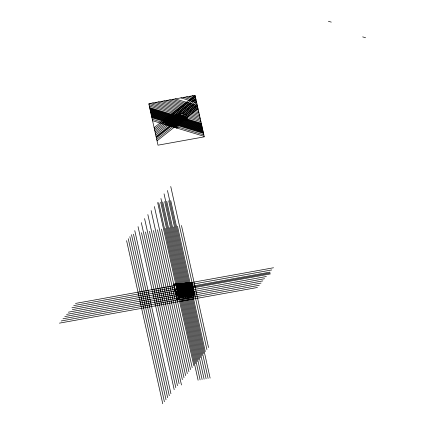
<?xml version="1.0" encoding="UTF-8"?>
<svg xmlns="http://www.w3.org/2000/svg" width="425" height="425" viewBox="0 0 425 425"><rect width="100%" height="100%" fill="white"/><g stroke="black" fill="none" stroke-linecap="round" stroke-linejoin="round"><path stroke-width="0.64" d="M174.415 286.678L174.749 288.989M174.425 288.049L175.626 294.254L175.557 293.946M175.615 293.431L176.742 298.504L178.744 298.143L178.017 294.833M176.412 286.317L176.816 288.936M176.811 288.108L177.145 290.424M177.209 289.903L177.544 292.214L175.546 292.575M189.821 287.119L190.623 291.534L192.907 291.157M191.42 284.962L191.749 286.45M192.217 288.554L192.552 290.865M170.818 120.817L172.125 121.215L171.758 119.664L171.036 119.808A1.365 1.227 -0.5 0 0 170.776 120.503L171.089 122.028M168.863 125.455L168.651 125.625L168.018 122.676L167.28 122.767A1.365 1.227 -0.5 0 0 167.02 123.463L167.333 124.993L165.543 124.684L165.049 122.453L176.375 125.885L177.623 124.897A42.303 37.958 -0.5 0 0 185.289 116.248L186.501 115.255L187.489 119.717L186.24 120.705L185.252 116.243L178.675 114.251A42.261 37.921 -0.5 0 1 171.041 122.899L169.49 124.111L169.888 124.312L169.596 124.573M168.831 125.678L168.597 123.293M184.121 118.931L183.085 119.749L182.782 118.198L183.494 118.076A1.365 1.227 -0.5 0 1 184.03 118.628L184.392 120.147M154.11 127.638L195.07 95.338L204.276 136.845L157.999 145.18L148.792 103.673L195.07 95.338M154.434 129.104L195.394 96.804L192.243 95.848M154.758 130.565L195.718 98.265L189.412 96.358M165.208 123.186L176.476 114.304M155.083 132.032L196.047 99.732L186.586 96.868M166.717 122.958L168.013 121.986M166.807 122.984L168.103 122.012M166.898 123.011L168.236 122.055M167.03 123.053L168.327 122.081M167.121 123.08L168.417 122.108M167.211 123.107L168.507 122.134M167.301 123.138L168.64 122.177M176.327 126.815L175.291 127.638L174.994 126.06L175.695 125.959A1.387 1.243 -0.5 0 1 176.242 126.501L176.598 128.031L178.117 127.128L177.623 124.897L171.047 122.905A42.33 37.979 -0.5 0 0 178.702 114.267L179.924 113.262L186.501 115.255M166.786 123.664L178.054 114.777M167.524 123.202L168.821 122.23M167.615 123.229L168.959 122.272M167.753 123.271L169.049 122.299M176.242 116.546L175.201 117.364L174.898 115.807L175.61 115.685A1.365 1.227 -0.5 0 1 176.147 116.238L176.508 117.757M167.843 123.298L169.139 122.326M167.933 123.324L169.272 122.368M168.066 123.367L169.363 122.395M155.407 133.498L178.845 115.016L149.329 106.075M180.747 113.512L196.371 101.198L183.754 97.378M169.543 122.448L168.146 123.547L168.698 123.755L168.279 124.137M168.178 123.675L169.676 122.49M168.194 123.76L169.766 122.517M169.857 122.543L168.215 123.84L168.762 124.047L168.343 124.429L168.895 124.631M169.995 122.586L168.242 123.967L168.81 124.254L168.39 124.637L168.938 124.844M168.258 124.052L168.677 123.67M168.789 123.585L170.085 122.613M168.879 123.611L170.175 122.639M179.005 115.749L168.295 124.217L168.858 124.467L168.428 124.807L168.985 125.051L168.555 125.391M168.736 123.919L168.327 124.344L168.874 124.552M169.06 123.67L170.398 122.708M169.192 123.707L170.489 122.735M169.283 123.739L170.579 122.761M177.82 117.018L176.779 117.842L176.476 116.285L177.183 116.163A1.365 1.227 -0.5 0 1 177.724 116.716L178.086 118.235M169.373 123.765L170.717 122.804M168.826 124.339L168.406 124.722L168.959 124.929L168.539 125.306L169.092 125.524M170.802 122.83L169.447 123.903L169.952 124.605M169.463 123.988L170.893 122.857M168.863 124.509L168.454 124.929L169.007 125.136L168.576 125.476M155.736 134.98L179.185 116.487L178.675 114.251M182.341 113.996L196.695 102.68L180.928 97.888M168.911 124.716L168.491 125.099L169.049 125.343L168.741 125.651M169.819 123.999L169.639 124.78L169.24 122.591M168.512 125.178L168.932 124.801L168.364 124.509L168.783 124.132L168.231 123.925M180.476 115.743L179.44 116.567L179.137 115.01L179.844 114.888A1.365 1.227 -0.5 0 1 180.381 115.441L180.742 116.96L156.06 136.441M169.575 124.488L169.857 124.169L169.474 124.031M169.012 125.178L168.603 125.598L168.874 125.694L169.081 125.471L168.518 125.221M169.044 125.301L168.608 125.614L168.157 123.393M169.644 124.796L180.583 116.227M169.968 124.668L169.256 122.48M179.393 117.497L178.357 118.315L178.054 116.763L178.76 116.641M183.919 114.474L197.025 104.141M182.054 116.222L181.013 117.04L180.71 115.488L181.422 115.366A1.365 1.227 -0.5 0 1 181.958 115.919L182.32 117.438M156.225 137.174L182.166 116.721M180.97 117.975L179.934 118.793L179.632 117.242L180.338 117.119A1.365 1.227 -0.5 0 1 180.875 117.672L181.241 119.191M169.793 123.893L170.292 126.124L171.599 125.386M156.384 137.907L182.341 117.443M185.497 114.952L197.349 105.607L175.27 98.903M183.627 116.705L182.591 117.518L182.288 115.967L182.994 115.844A1.365 1.227 -0.5 0 1 183.536 116.397L183.898 117.916M173.092 125.572L183.738 117.183M180.891 119.738L181.581 119.547M170.558 126.204L170.26 124.647L170.967 124.53A1.365 1.227 -0.5 0 1 171.503 125.083L171.865 126.597L173.177 125.864M181.268 119.452L182.107 121.454M182.548 118.453L181.507 119.271L181.209 117.72L181.916 117.598A1.365 1.227 -0.5 0 1 182.452 118.15L182.814 119.669M180.949 119.855L182.245 120.461M182.336 120.588L180.97 119.94M181.491 119.505L182.012 121.481M156.708 139.373L183.913 117.922M186.623 115.786L197.673 107.073L172.444 99.413M181.778 119.675L182.522 121.428L181.146 120.987M181.884 119.76L182.506 121.635L182.229 120.376M185.21 117.178L184.168 117.996L183.866 116.445L184.572 116.323A1.387 1.243 -0.5 0 1 185.119 116.864L185.475 118.394M182.442 121.338L181.103 120.53M181.14 120.695L182.484 121.258M182.097 120.025L180.933 119.595M181.156 120.78L182.5 121.343M175.291 127.638L174.659 126.034L185.311 117.661M172.136 126.682L171.833 125.125L172.545 125.003A1.365 1.227 -0.5 0 1 173.081 125.561L173.442 127.075L174.749 126.342M181.294 121.21L180.896 119.685L182.197 120.078M181.289 121.263L180.954 119.563L182.038 119.834M182.267 120.546L180.933 120.025M181.608 121.306L181.114 119.441L181.927 119.723L182.538 121.507L181.172 121.109M182.314 120.753L180.97 120.19M181.698 121.332L181.193 119.42L181.927 121.401M182.33 120.838L180.997 120.317M157.038 140.834L197.997 108.534L169.612 99.923M182.394 121.13L181.061 120.61M185.746 118.474L186.995 117.486L200.919 121.704M182.33 121.523L181.634 119.51M185.698 119.409L184.663 120.227L184.36 118.671L185.072 118.548A1.387 1.243 -0.5 0 1 185.613 119.096L185.969 120.626M174.362 288.564L174.431 288.873L173.942 284.027L175.939 283.672L177.613 292.522M174.022 285.706L174.022 284.777L174.176 285.255L189.205 283.884L189.826 287.943L189.757 287.64M193.21 295.439L193.476 296.634L193.821 296.576L190.952 282.317L183.095 283.427L175.923 283.65M75.48 303.439L174.5 285.6M176.455 285.249L273.525 267.761M176.263 286.647L176.189 286.264L192.222 283.363M73.7 305.628L174.675 287.438M176.63 287.082L271.745 269.949M179.536 287.257L179.775 289.457L179.679 288.517M179.361 287.497L179.663 289.319M192.621 285.159L176.545 288.054L176.715 288.772M179.44 287.688L179.775 289.43M179.467 288.07L179.382 287.072L179.77 289.175M71.915 307.817L175.498 289.154M176.805 288.92L269.96 272.133M179.568 288.533L179.456 287.056L179.536 288.756M179.77 288.888L179.483 287.093M176.965 289.823L270.162 273.031M72.314 309.607L175.897 290.95M177.198 290.711L270.358 273.928M175.615 292.883L175.599 291.513L177.602 291.152A27.593 11.958 -12.6 0 0 179.77 291.183L190.613 290.163L188.939 282.683L189.029 284.357L189.029 283.427L189.183 283.9M177.538 291.391L175.536 291.752L175.243 290.195L175.217 291.093M177.342 291.64L193.417 288.745M68.356 312.189L266.401 276.51M190.639 290.286L192.637 289.924M175.552 293.123L177.549 292.761L177.443 291.943M190.549 290.397L192.658 290.025M190.671 290.44L192.684 290.132M190.692 290.541L192.695 290.179M190.703 290.594L192.716 290.28M190.729 290.695L192.738 290.387M190.751 290.796L192.764 290.487M192.775 290.541L190.772 290.902L192.796 290.642M175.78 293.797L193.816 290.541M190.554 291.226L192.828 290.796M190.841 291.205L192.854 290.897M190.862 291.311L192.876 291.003M190.889 291.412L192.886 291.051M190.921 291.566L192.934 291.258M190.942 291.667L192.945 291.306M192.987 291.513L190.968 291.874L191.038 292.543M66.555 314.399L264.6 278.72M190.968 292.055L193.024 291.667M190.968 292.156L193.046 291.768M193.067 291.874L190.968 292.235L191.043 292.953M190.974 292.336L193.083 291.922M190.974 292.416L193.104 292.028M190.974 292.517L193.125 292.129M190.974 292.597L193.136 292.177M190.974 292.697L193.163 292.283M190.974 292.772L193.184 292.384M190.974 292.878L193.194 292.437M176.21 295.577L194.209 292.331M190.979 293.059L193.242 292.639M193.253 292.692L190.979 293.144L191.048 293.452L193.333 293.053M190.99 293.192L193.274 292.793M191 293.245L193.295 292.899M191.022 293.346L193.317 293M191.34 293.462L193.354 293.154M191.367 293.563L193.375 293.255M191.388 293.67L193.386 293.308M64.775 316.582L262.82 280.904M176.609 297.367L194.607 294.127M186.639 296.671A0.855 0.372 -12.5 0 0 185.783 297.192L185.39 295.402L185.81 297.192L185.821 298.015L185.475 298.079L185.077 296.283L185.422 296.22L185.417 295.396A0.855 0.372 -12.5 0 1 185.911 294.961A0.855 0.372 -12.5 0 1 186.814 294.881M62.99 318.771L261.035 283.092M176.811 298.812L178.813 298.451M178.744 298.143L178.75 298.972L176.752 299.328L176.816 299.636L178.819 299.28L178.808 297.904M187.212 296.522L187.478 297.718L187.818 297.654L187.813 296.831A0.845 0.367 -12.5 0 1 188.636 296.305A0.845 0.367 -12.5 0 1 189.47 296.528L189.476 297.357L189.821 297.293L189.81 296.469A0.845 0.367 -12.5 0 1 190.639 295.949A0.845 0.367 -12.5 0 1 191.468 296.172L191.478 296.995L191.818 296.937L191.813 296.108A0.845 0.367 -12.5 0 1 192.637 295.587A0.845 0.367 -12.5 0 1 193.471 295.811L193.476 296.634M61.211 320.96L259.255 285.276M59.431 323.143L257.476 287.465M189.008 282.986L182.346 283.804L175.992 283.958M189.104 283.438L182.447 284.256L176.093 284.41M189.306 284.336L182.644 285.148L176.295 285.308M189.407 284.782L182.745 285.6L176.396 285.754M189.508 285.228L182.846 286.046L176.492 286.2M189.608 285.68L182.947 286.498L176.593 286.652M189.709 286.126L183.048 286.944L176.694 287.098M189.81 286.578L183.148 287.39L176.795 287.55M189.906 287.024L183.249 287.842L176.896 287.996M190.007 287.47L183.345 288.288L176.997 288.442M190.108 287.922L183.446 288.74L177.097 288.894M190.209 288.368L183.547 289.186L177.198 289.34M190.31 288.819L183.648 289.632L177.294 289.792M190.411 289.266L183.749 290.084L177.395 290.238M190.512 289.712L183.85 290.53L177.496 290.684M178.532 114.468L185.119 116.455M178.277 114.856L184.864 116.843M178.017 115.239L184.604 117.226M177.756 115.616L184.344 117.598M177.491 115.988L184.078 117.969M177.225 116.349L183.807 118.336M176.954 116.71L183.536 118.697M176.678 117.066L183.265 119.048M176.402 117.412L182.989 119.398M176.125 117.757L182.713 119.744M175.844 118.097L182.431 120.078M175.562 118.426L182.144 120.413M175.275 118.756L181.863 120.743M174.988 119.08L181.571 121.067M174.696 119.404L181.284 121.385M174.404 119.717L180.992 121.699M174.112 120.025L180.694 122.012M173.814 120.333L180.397 122.32M173.512 120.636L180.099 122.618M173.214 120.934L179.796 122.915M172.911 121.226L179.493 123.213M172.603 121.513L179.191 123.5M172.295 121.8L178.883 123.787M171.987 122.081L178.574 124.068M171.673 122.358L178.261 124.344M171.36 122.634L177.947 124.621M328.382 21.25L331.277 22.127M362.674 36.874L365.569 37.751M166.786 100.433L198.321 109.985M163.954 100.943L198.645 111.451M161.128 101.453L198.969 112.917M158.297 101.963L199.293 114.378M155.47 102.473L199.617 115.844M152.639 102.983L199.941 117.311M149.812 103.493L200.265 118.777M149.005 104.614L179.27 113.783M186.671 116.025L200.589 120.238M149.653 107.541L201.243 123.17M149.812 108.274L201.402 123.903M149.977 109.007L201.567 124.631M150.142 109.74L201.726 125.364M150.301 110.473L201.891 126.098M180.891 119.813L182.267 120.296M150.466 111.207L202.056 126.831M181.034 120.482L182.415 120.966M150.625 111.934L202.215 127.564M170.271 118.336L171.849 118.814L172.343 121.045M150.79 112.668L202.38 128.297M150.949 113.401L202.539 129.03M171.179 119.669L171.843 119.855M151.114 114.134L202.704 129.758M151.279 114.867L202.863 130.491M151.438 115.6L203.028 131.224M151.603 116.333L203.192 131.957M151.762 117.061L203.352 132.69M167.806 122.002L171.009 122.931M167.732 122.055L170.94 122.99M167.625 122.14L170.866 123.043M167.556 122.198L170.76 123.128M167.45 122.283L170.691 123.186M167.376 122.336L170.584 123.271M167.307 122.395L170.51 123.33M151.927 117.794L203.517 133.423M167.126 122.538L170.329 123.468M167.052 122.591L170.26 123.526M166.945 122.676L170.191 123.579M166.876 122.735L170.08 123.664M166.77 122.82L170.011 123.723M166.696 122.873L169.904 123.808M168.119 123.425L169.825 124.015M168.167 123.632L168.714 123.84M168.183 123.718L168.746 123.962M169.522 124.238L169.995 124.78L169.325 122.421M152.251 119.26L203.841 134.89M169.633 124.738L169.984 124.817M168.475 125.014L169.033 125.263M168.566 125.433L169.054 125.55M152.575 120.727L204.165 136.351M191.043 283.071L191.351 284.654M191.866 286.71L192.148 288.246M188.424 282.763L190.097 290.243M187.919 282.843L189.593 290.323M187.409 282.917L189.083 290.397M186.904 282.992L188.578 290.472M186.4 283.061L188.073 290.541M185.895 283.124L187.568 290.61M185.39 283.188L187.064 290.668M184.891 283.247L186.564 290.732M184.392 283.305L186.065 290.785M183.898 283.358L185.571 290.838M183.398 283.406L185.072 290.891M182.904 283.454L184.577 290.934M182.415 283.496L184.089 290.976M181.921 283.533L183.595 291.019M181.433 283.571L183.106 291.051M180.949 283.603L182.623 291.082M180.46 283.629L182.134 291.109M179.977 283.65L181.65 291.13M179.499 283.672L181.172 291.152M179.021 283.688L180.689 291.168M178.542 283.698L180.216 291.178M178.064 283.703L179.738 291.183M177.592 283.703L179.265 291.183M177.119 283.698L178.792 291.183M176.651 283.693L178.325 291.173M176.184 283.682L177.857 291.162M181.73 119.563L182.192 121.539M181.316 119.414L181.831 121.428M181.039 119.494L181.427 121.306M179.663 118.713L179.302 117.194A1.365 1.227 -0.5 0 0 178.76 116.641M174.436 115.047L174.93 117.279M176.375 125.885L176.869 128.116M173.713 127.16L173.411 125.603L174.117 125.481A1.365 1.227 -0.5 0 1 174.659 126.034M170.877 122.198L170.489 120.663L169.788 120.796A1.365 1.227 -0.5 0 0 169.527 121.492L169.835 123.016M169.591 122.464L169.888 123.818M169.501 122.437L169.819 123.872M169.915 124.876L169.293 121.741L168.534 121.778A1.365 1.227 -0.5 0 0 168.273 122.48L168.911 125.667M168.507 123.266L169.017 125.582M168.327 123.213L168.874 125.694M168.252 123.271L168.783 125.667M166.627 122.931L167.121 125.162M181.47 225.5L208.537 347.549M170.744 186.49L206.901 349.557M193.354 293.42L192.552 289.813L192.621 291.173M192.44 289.834L193.295 293.431M192.382 289.845L193.184 293.452M192.265 289.866L193.125 293.462M193.556 295.38L193.821 296.576M192.212 289.877L193.008 293.484M192.095 289.892L192.955 293.494M192.036 289.903L192.838 293.51M191.925 289.924L192.78 293.521M191.866 289.935L192.668 293.542M191.755 289.956L192.61 293.553M191.696 289.967L192.493 293.574M177.469 226.217L205.264 351.56M191.526 289.999L192.323 293.606M192.265 293.617L191.409 290.02L192.153 293.638M191.239 290.052L192.095 293.648M191.123 290.068L191.983 293.664M191.069 290.078L191.866 293.686M190.952 290.1L191.808 293.696M190.894 290.11L191.696 293.717M190.782 290.132L191.638 293.728M190.724 290.142L191.526 293.749M170.722 200.467L210.109 378.101M191.208 293.101L191.277 293.409M191.091 293.123L191.218 293.42L191.25 291.72M190.974 292.671L191.107 293.441M191.553 295.736L191.818 296.937M191.213 295.8L191.478 296.995M167.471 190.506L203.628 353.568M168.72 200.828L208.112 378.462M189.555 296.098L189.821 297.293M189.21 296.161L189.476 297.357M173.469 226.939L201.997 355.576M166.722 201.19L206.109 378.824M187.553 296.459L187.818 297.654M164.05 193.848L200.361 357.584M186.24 294.876L186.639 296.666A0.845 0.367 -12.5 0 1 187.468 296.889L187.478 297.718M164.719 201.551L204.112 379.185M185.422 296.22L185.821 298.015M169.469 227.662L198.725 359.592M162.722 201.912L202.109 379.541M160.932 198.533L197.088 361.601M160.719 202.268L200.111 379.902M165.468 228.379L195.458 363.603M158.722 202.629L198.108 380.263M176.014 284.522L176.354 286.832M157.664 202.55L175.886 284.729M176.099 285.685L177.097 290.185M177.379 291.476L193.821 365.612M177.953 295.38L178.022 295.688L177.549 292.761M178.75 298.972L178.819 299.28M173.942 284.027L175.599 291.513M161.468 229.102L192.185 367.62M154.392 206.561L190.549 369.628M157.468 229.824L188.918 371.636M151.119 210.577L187.282 373.644M153.468 230.541L185.645 375.647M147.852 214.593L184.009 377.655M149.467 231.264L182.373 379.663M144.58 218.604L181.47 384.965M145.467 231.986L179.106 383.679M141.312 222.62L177.469 385.688M141.467 232.703L175.833 387.69M138.04 226.637L174.202 389.698M134.773 230.648L170.93 393.715M133.466 234.148L169.293 395.723M131.5 234.664L167.663 397.731M129.869 236.672L166.026 399.734M128.233 238.68L164.39 401.742M126.597 240.683L162.754 403.75M174.176 285.255L174.42 287.502M177.012 289.993L177.103 290.487M193.412 293.409L193.412 293.951M192.977 291.46L192.987 293.101M192.934 293.112L192.966 291.412L190.968 291.794L191.038 293.399M192.854 291.433L192.817 293.128M192.759 293.138L192.738 291.454L192.706 293.149M191.308 291.709L191.335 293.399M191.197 291.731L191.16 293.431M190.952 282.317L190.958 282.864M191.08 291.752L191.048 293.452M190.613 290.163L190.623 291.534M185.475 298.079L185.066 294.913L185.077 296.283M183.005 288.873L182.697 286.487L182.676 287.39M179.663 287.826L179.695 289.473M176.805 298.265L176.816 299.636M175.939 283.672L175.955 285.042M175.148 290.785L174.845 288.4L174.818 289.297M191.654 294.004A0.845 0.367 -12.5 0 1 193.014 293.888M189.656 294.366A0.845 0.367 -12.5 0 1 191.038 294.281M187.653 294.727A0.845 0.367 -12.5 0 1 188.827 294.514M190.613 290.116A34.037 14.758 -12.5 0 1 177.544 291.199M180.28 114.739A42.303 37.958 -0.5 0 1 172.619 123.377M183.441 115.69A42.303 37.958 -0.5 0 1 175.78 124.328M182.649 115.451A42.303 37.958 -0.5 0 1 174.988 124.089M183.042 115.573A42.303 37.958 -0.5 0 1 175.382 124.206M184.227 115.929A42.303 37.958 -0.5 0 1 176.566 124.567M181.071 114.978A42.303 37.958 -0.5 0 1 173.411 123.611M182.256 115.334A42.303 37.958 -0.5 0 1 174.595 123.973M179.887 114.623A42.303 37.958 -0.5 0 1 172.226 123.255M177.363 124.807A43.196 38.755 -0.5 0 0 181.31 120.987A41.528 37.262 -0.5 0 0 185.008 116.163M181.464 115.095A42.303 37.958 -0.5 0 1 173.804 123.733M179.095 114.383A42.303 37.958 -0.5 0 1 171.434 123.016M180.678 114.856A42.303 37.958 -0.5 0 1 173.018 123.494M184.62 116.046A42.303 37.958 -0.5 0 1 176.965 124.684M181.857 115.218A42.303 37.958 -0.5 0 1 174.202 123.85M183.834 115.812A42.303 37.958 -0.5 0 1 176.173 124.445M179.493 114.5A42.303 37.958 -0.5 0 1 171.833 123.138M178.867 121.327L179.18 122.83L180.487 123.229L180.126 121.709A1.365 1.227 -0.5 0 0 179.584 121.157L178.867 121.327"/></g></svg>
